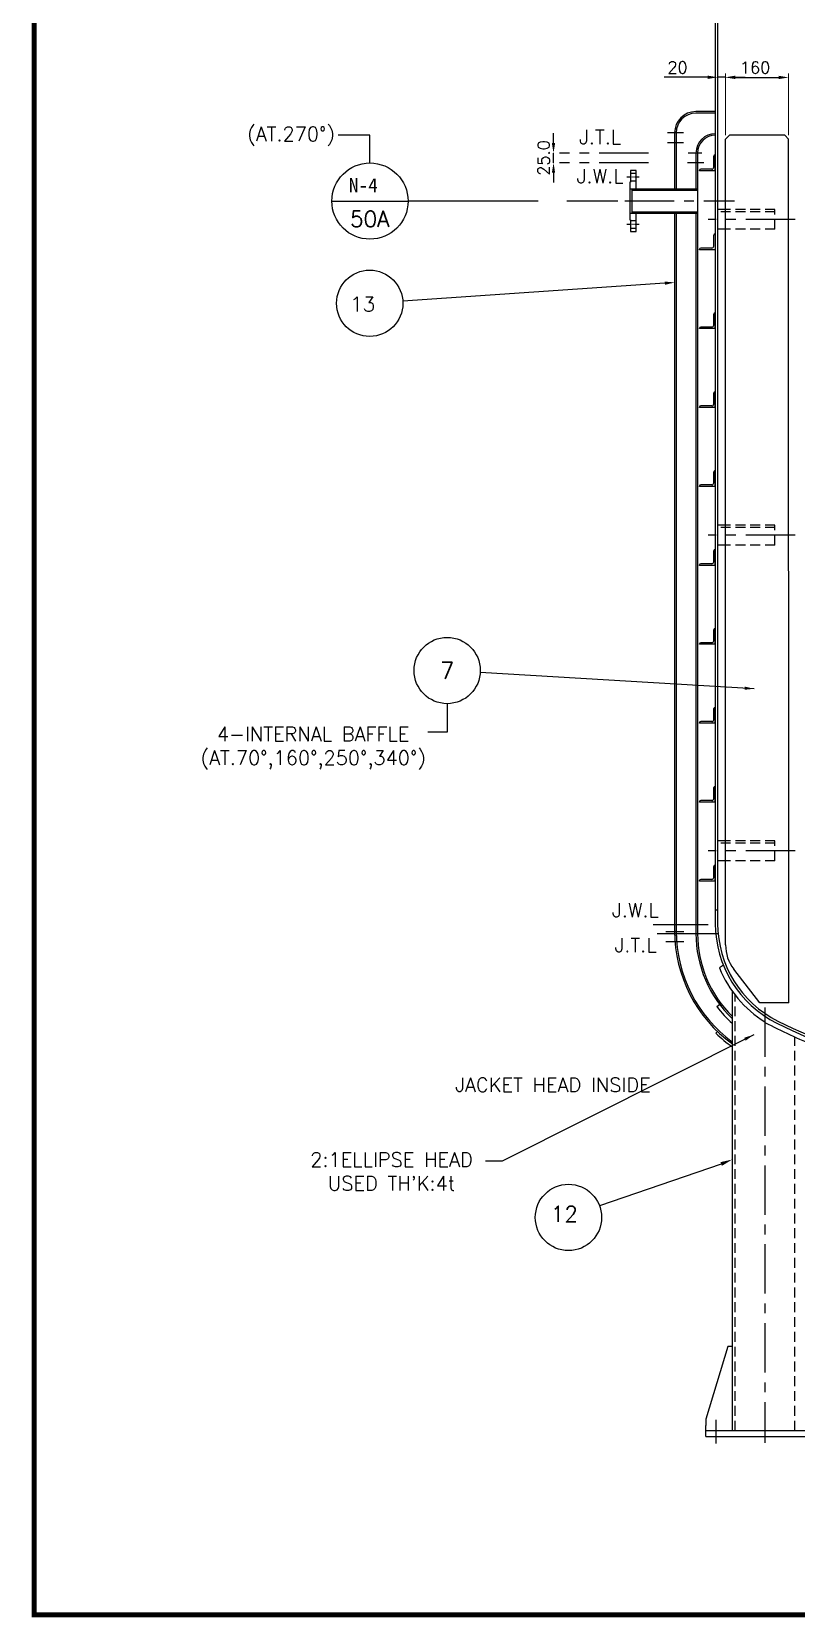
# Model space of a CAD drawing. Extents: x -25020 to 82531, y -53367 to 83281.
# Drawn here: x -6 to 1931, y -6 to 4012 of the extents above; entities that cross this region are included whole.
import ezdxf
from ezdxf.enums import TextEntityAlignment as Align

# ---------------------------------------------------------------- set-up
doc = ezdxf.new("R2010")
doc.units = 0
doc.header["$LTSCALE"] = 100
doc.header["$MEASUREMENT"] = 0
for name, pattern in [('CADRA_SOLID', [0]), ('CENTER', [2, 1.25, -0.25, 0.25, -0.25]), ('DIVIDE', [1.25, 0.5, -0.25, 0, -0.25, 0, -0.25]), ('HIDDEN', [0.375, 0.25, -0.125]), ('PHANTOM', [2.5, 1.25, -0.25, 0.25, -0.25, 0.25, -0.25])]:
    doc.linetypes.add(name, pattern=pattern)
doc.layers.get('0').update_dxf_attribs({"linetype": 'CONTINUOUS'})
doc.layers.get('DEFPOINTS').update_dxf_attribs({"linetype": 'CONTINUOUS'})
for name, color, linetype in [('2', 2, 'HIDDEN'), ('3', 3, 'CADRA_SOLID'), ('4', 4, 'CONTINUOUS'), ('CENTER', 1, 'CENTER'), ('L1', 1, 'CENTER'), ('L2', 2, 'CONTINUOUS'), ('L3', 3, 'CONTINUOUS'), ('L9', 1, 'PHANTOM')]:
    doc.layers.add(name, color=color, linetype=linetype)
doc.layers.add('치수선', color=4, linetype='CONTINUOUS', lineweight=5)
doc.styles.add('ROMANS', font='romans.shx')
doc.dimstyles.get("Standard").update_dxf_attribs({"dimscale": 10, "dimtxt": 5, "dimasz": 5, "dimexe": 1, "dimexo": 1, "dimgap": 1, "dimtad": 1, "dimdec": 1, "dimzin": 0, "dimdsep": 46, "dimtxsty": 'ROMANS', "dimcen": 1, "dimclrd": 256, "dimclre": 256, "dimclrt": 256, "dimadec": 0, "dimazin": 0, "dimtfac": 1, "dimtdec": 1, "dimtmove": 0, "dimatfit": 3, "dimfxl": 1, "dimtolj": 1, "dimtzin": 0, "dimlwe": -1, "dimarcsym": 0})

# ---------------------------------------------------------------- blocks, each defined once
blk = doc.blocks.new('*D33')
at = {"layer": '4', "linetype": 'Continuous', "lineweight": -2, "transparency": 16777216}
for p, q in [((1316.1, 3729.4), (1316.1, 3754.4)), ((1316.1, 3679.4), (1316.1, 3704.4)), ((1316.1, 3654.4), (1316.1, 3629.4))]:
    blk.add_line(p, q, dxfattribs=at)
at = {"layer": '4', "linetype": 'Continuous', "transparency": 16777216}
blk.add_line((1306.8, 3679.4), (1306.1, 3679.4), dxfattribs=at)
at = {"layer": '4', "linetype": 'Continuous', "lineweight": 25, "transparency": 16777216}
for points in [[(1311.9, 3729.4), (1320.2, 3729.4), (1316.1, 3704.4)], [(1311.9, 3654.4), (1320.2, 3654.4), (1316.1, 3679.4)]]:
    blk.add_solid(points, dxfattribs=at)
at = {"layer": 'DEFPOINTS', "color": 0, "linetype": 'Continuous', "lineweight": 25, "transparency": 16777216}
for p in [(1316.1, 3704.4), (1316.1, 3704.4), (1316.8, 3679.4)]:
    blk.add_point(p, dxfattribs=at)
at = {"layer": '4', "linetype": 'Continuous', "lineweight": -2, "transparency": 16777216, "insert": (1291.1, 3691.9), "char_height": 30, "attachment_point": 5, "rotation": 90, "style": 'ROMANS'}
blk.add_mtext('\\A1;25.0', dxfattribs=at)
blk = doc.blocks.new('*D60')
at = {"layer": 'DEFPOINTS', "color": 0, "linetype": 'Continuous', "lineweight": 25, "ltscale": 0.3, "transparency": 16777216}
for p in [(1732, 3896.3), (1732, 3739.4), (1752, 3739.4)]:
    blk.add_point(p, dxfattribs=at)
at = {"layer": '치수선', "linetype": 'Continuous', "ltscale": 0.3, "transparency": 16777216}
for p, q in [((1732, 3749.4), (1732, 3906.3)), ((1752, 3749.4), (1752, 3906.3))]:
    blk.add_line(p, q, dxfattribs=at)
at = {"layer": '치수선', "linetype": 'Continuous', "lineweight": -2, "ltscale": 0.3, "transparency": 16777216}
for p, q in [((1707, 3896.3), (1596.1, 3896.3)), ((1752, 3896.3), (1732, 3896.3)), ((1777, 3896.3), (1802, 3896.3))]:
    blk.add_line(p, q, dxfattribs=at)
at = {"layer": '치수선', "linetype": 'Continuous', "lineweight": 25, "ltscale": 0.3, "transparency": 16777216}
for points in [[(1707, 3900.5), (1707, 3892.2), (1732, 3896.3)], [(1777, 3900.5), (1777, 3892.2), (1752, 3896.3)]]:
    blk.add_solid(points, dxfattribs=at)
at = {"layer": '치수선', "linetype": 'Continuous', "lineweight": -2, "ltscale": 0.3, "transparency": 16777216, "insert": (1630.4, 3921.3), "char_height": 30, "attachment_point": 5, "style": 'ROMANS'}
blk.add_mtext('\\A1;20', dxfattribs=at)
blk = doc.blocks.new('*D61')
at = {"layer": 'DEFPOINTS', "color": 0, "linetype": 'Continuous', "lineweight": 25, "ltscale": 0.3, "transparency": 16777216}
for p in [(1912, 3895.9), (1752, 3739.4), (1912, 3739.4)]:
    blk.add_point(p, dxfattribs=at)
at = {"layer": '치수선', "linetype": 'Continuous', "ltscale": 0.3, "transparency": 16777216}
for p, q in [((1752, 3749.4), (1752, 3905.9)), ((1912, 3749.4), (1912, 3905.9))]:
    blk.add_line(p, q, dxfattribs=at)
at = {"layer": '치수선', "linetype": 'Continuous', "lineweight": -2, "ltscale": 0.3, "transparency": 16777216}
blk.add_line((1777, 3895.9), (1887, 3895.9), dxfattribs=at)
at = {"layer": '치수선', "linetype": 'Continuous', "lineweight": 25, "ltscale": 0.3, "transparency": 16777216}
for points in [[(1777, 3900.1), (1777, 3891.8), (1752, 3895.9)], [(1887, 3900.1), (1887, 3891.8), (1912, 3895.9)]]:
    blk.add_solid(points, dxfattribs=at)
at = {"layer": '치수선', "linetype": 'Continuous', "lineweight": -2, "ltscale": 0.3, "transparency": 16777216, "insert": (1827, 3920.9), "char_height": 30, "attachment_point": 5, "style": 'ROMANS'}
blk.add_mtext('\\A1;160', dxfattribs=at)

msp = doc.modelspace()

# ---------------------------------------------------------------- linework, layer by layer
at = {"lineweight": -2}
for p, q in [((1726.04, 5174.85), (1726.04, 1751.81)), ((1732.04, 5174.89), (1732.04, 1751.81)), ((1623.04, 3755.35), (1623.04, 3613.4)), ((1627.04, 3755.35), (1627.04, 3613.4)), ((1762.02, 3749.42), (1752.02, 3739.42)), ((1752.04, 1697.46), (1752.04, 3739.44)), ((1902.02, 3749.42), (1762.02, 3749.42)), ((1902.02, 3749.42), (1912.02, 3739.42)), ((1912.04, 1550.74), (1912.02, 3739.42)), ((1677.04, 3704.42), (1677.04, 3613.4)), ((1681.04, 3704.42), (1681.04, 1726.3)), ((1525.54, 3660.35), (1511.54, 3660.35)), ((1511.54, 3660.35), (1511.54, 3630.85)), ((1525.54, 3613.4), (1525.54, 3660.35)), ((1511.54, 3630.85), (1509.54, 3630.85)), ((1509.54, 3630.85), (1509.54, 3534.85)), ((1525.54, 3652.35), (1511.54, 3652.35)), ((1525.54, 3633.35), (1511.54, 3633.35)), ((1509.54, 3613.4), (1681.04, 3613.4)), ((1514.54, 3613.4), (1514.54, 3552.3)), ((1514.54, 3610.6), (1681.04, 3610.6)), ((1509.54, 3552.3), (1681.04, 3552.3)), ((1514.54, 3555.1), (1681.04, 3555.1)), ((1525.54, 3505.35), (1525.54, 3552.3)), ((1623.04, 3552.3), (1623.04, 1732.3)), ((1627.04, 3552.3), (1627.04, 1720.58)), ((1677.04, 3552.3), (1677.04, 1726.3)), ((1752.04, 3561.02), (1732.04, 3561.02)), ((1509.54, 3534.85), (1511.54, 3534.85)), ((1511.54, 3534.85), (1511.54, 3505.35)), ((1525.54, 3532.35), (1511.54, 3532.35)), ((1525.54, 3513.35), (1511.54, 3513.35)), ((1511.54, 3505.35), (1525.54, 3505.35)), ((1752.04, 3511.02), (1732.04, 3511.02)), ((1752.04, 2761.02), (1732.04, 2761.02)), ((1752.04, 2711.02), (1732.04, 2711.02)), ((1752.04, 1961.02), (1732.04, 1961.02)), ((1752.04, 1911.02), (1732.04, 1911.02)), ((1726.04, 1786.85), (1732.04, 1786.85)), ((1726.04, 1786.85), (1732.04, 1786.85)), ((1726.04, 1751.81), (1726.04, 1751.85)), ((1746.65, 1645.92), (1736.34, 1639.42)), ((1839.04, 1550.74), (1772.91, 1636.31)), ((1769.54, 466.85), (1769.54, 1579.79)), ((1912.04, 1550.74), (1839.04, 1550.74)), ((1757.8, 679.71), (1702.04, 495.94)), ((1769.54, 679.71), (1757.8, 679.71)), ((1702.04, 495.94), (1702.04, 479.85)), ((1702.04, 451.85), (1702.04, 479.85)), ((1702.04, 466.85), (2002.04, 466.85)), ((1702.04, 451.85), (2002.04, 451.85))]:
    msp.add_line(p, q, dxfattribs=at)
at = {"linetype": 'Continuous', "lineweight": -2}
for p, q in [((1726.04, 3809.35), (1677.04, 3809.35)), ((1726.04, 3805.35), (1677.04, 3805.35)), ((1726.04, 3699.42), (1725.04, 3699.42)), ((1726.04, 3659.42), (1726.04, 3699.42)), ((1686.04, 3659.42), (1686.04, 3660.42)), ((1726.04, 3659.42), (1686.04, 3659.42)), ((1717.04, 3663.42), (1689.04, 3663.42)), ((1722.04, 3668.42), (1722.04, 3696.42)), ((1722.04, 3468.42), (1722.04, 3496.42)), ((1726.04, 3499.42), (1725.04, 3499.42)), ((1686.04, 3459.42), (1686.04, 3460.42)), ((1726.04, 3459.42), (1686.04, 3459.42)), ((1717.04, 3463.42), (1689.04, 3463.42)), ((1722.04, 3268.42), (1722.04, 3296.42)), ((1726.04, 3299.42), (1725.04, 3299.42)), ((1726.04, 3259.42), (1726.04, 3299.42)), ((1686.04, 3259.42), (1686.04, 3260.42)), ((1726.04, 3259.42), (1686.04, 3259.42)), ((1717.04, 3263.42), (1689.04, 3263.42)), ((1722.04, 3068.42), (1722.04, 3096.42)), ((1726.04, 3099.42), (1725.04, 3099.42)), ((1726.04, 3059.42), (1726.04, 3099.42)), ((1686.04, 3059.42), (1686.04, 3060.42)), ((1726.04, 3059.42), (1686.04, 3059.42)), ((1717.04, 3063.42), (1689.04, 3063.42)), ((1722.04, 2868.42), (1722.04, 2896.42)), ((1726.04, 2899.42), (1725.04, 2899.42)), ((1726.04, 2859.42), (1726.04, 2899.42)), ((1686.04, 2859.42), (1686.04, 2860.42)), ((1726.04, 2859.42), (1686.04, 2859.42)), ((1717.04, 2863.42), (1689.04, 2863.42)), ((1722.04, 2668.42), (1722.04, 2696.42)), ((1726.04, 2699.42), (1725.04, 2699.42)), ((1726.04, 2659.42), (1726.04, 2699.42)), ((1686.04, 2659.42), (1686.04, 2660.42)), ((1726.04, 2659.42), (1686.04, 2659.42)), ((1717.04, 2663.42), (1689.04, 2663.42)), ((1722.04, 2468.42), (1722.04, 2496.42)), ((1726.04, 2499.42), (1725.04, 2499.42)), ((1726.04, 2459.42), (1726.04, 2499.42)), ((1686.04, 2459.42), (1686.04, 2460.42)), ((1726.04, 2459.42), (1686.04, 2459.42)), ((1717.04, 2463.42), (1689.04, 2463.42)), ((1722.04, 2268.42), (1722.04, 2296.42)), ((1726.04, 2299.42), (1725.04, 2299.42)), ((1726.04, 2259.42), (1726.04, 2299.42)), ((1686.04, 2259.42), (1686.04, 2260.42)), ((1726.04, 2259.42), (1686.04, 2259.42)), ((1717.04, 2263.42), (1689.04, 2263.42)), ((1722.04, 2068.42), (1722.04, 2096.42)), ((1726.04, 2099.42), (1725.04, 2099.42)), ((1726.04, 2059.42), (1726.04, 2099.42)), ((1686.04, 2059.42), (1686.04, 2060.42)), ((1726.04, 2059.42), (1686.04, 2059.42)), ((1717.04, 2063.42), (1689.04, 2063.42)), ((1722.04, 1868.42), (1722.04, 1896.42)), ((1726.04, 1899.42), (1725.04, 1899.42)), ((1726.04, 1859.42), (1726.04, 1899.42)), ((1686.04, 1859.42), (1686.04, 1860.42)), ((1726.04, 1859.42), (1686.04, 1859.42)), ((1717.04, 1863.42), (1689.04, 1863.42)), ((1623.04, 1732.3), (1627.04, 1732.3)), ((1681.04, 1749.42), (1681.04, 1738.86))]:
    msp.add_line(p, q, dxfattribs=at)
at = {"color": 4, "linetype": 'PHANTOM', "lineweight": -2}
for p, q in [((1556.52, 3704.42), (1304.19, 3704.42)), ((1556.52, 3679.42), (1309.79, 3679.42))]:
    msp.add_line(p, q, dxfattribs=at)
at = {"color": 2, "linetype": 'PHANTOM', "lineweight": -2}
for p, q in [((1691.66, 3704.42), (1657.4, 3704.42)), ((1697.07, 3679.42), (1655.26, 3679.42))]:
    msp.add_line(p, q, dxfattribs=at)
at = {"linetype": 'Continuous', "lineweight": -2, "ltscale": 0.3}
for p, q in [((1729.95, 1541.45), (1737.13, 1546.87)), ((1727.49, 1473.72), (1731.64, 1478.05))]:
    msp.add_line(p, q, dxfattribs=at)
at = {"linetype": 'Continuous', "lineweight": -2}
for centre, radius, start, end in [((1677.04, 3755.35), 54, 90, 180), ((1677.04, 3755.35), 50, 90, 180), ((1726.04, 3704.42), 49, 90, 180), ((1726.04, 3704.42), 45, 90, 180), ((1725.04, 3696.42), 3, 90, 180), ((1689.04, 3660.42), 3, 90, 180), ((1717.04, 3668.42), 5, 270, 0), ((1725.04, 3496.42), 3, 90, 180), ((1689.04, 3460.42), 3, 90, 180), ((1717.04, 3468.42), 5, 270, 0), ((1725.04, 3296.42), 3, 90, 180), ((1689.04, 3260.42), 3, 90, 180), ((1717.04, 3268.42), 5, 270, 0), ((1725.04, 3096.42), 3, 90, 180), ((1689.04, 3060.42), 3, 90, 180), ((1717.04, 3068.42), 5, 270, 0), ((1725.04, 2896.42), 3, 90, 180), ((1689.04, 2860.42), 3, 90, 180), ((1717.04, 2868.42), 5, 270, 0), ((1725.04, 2696.42), 3, 90, 180), ((1689.04, 2660.42), 3, 90, 180), ((1717.04, 2668.42), 5, 270, 0), ((1725.04, 2496.42), 3, 90, 180), ((1689.04, 2460.42), 3, 90, 180), ((1717.04, 2468.42), 5, 270, 0), ((1725.04, 2296.42), 3, 90, 180), ((1689.04, 2260.42), 3, 90, 180), ((1717.04, 2268.42), 5, 270, 0), ((1725.04, 2096.42), 3, 90, 180), ((1689.04, 2060.42), 3, 90, 180), ((1717.04, 2068.42), 5, 270, 0), ((1725.04, 1896.42), 3, 90, 180), ((1689.04, 1860.42), 3, 90, 180), ((1717.04, 1868.42), 5, 270, 0)]:
    msp.add_arc(centre, radius, start, end, dxfattribs=at)
at = {"lineweight": -2}
for centre, radius, start, end in [((1974.97, 1732.3), 351.93, 180, 234.2871), ((1974.97, 1732.3), 347.93, 180, 233.81213), ((2008.36, 1751.81), 282.32, 180, 243.4324), ((2008.36, 1751.81), 276.32, 180, 243.4324), ((1974.97, 1726.3), 297.93, 180, 226.40753), ((1974.97, 1726.3), 293.93, 180, 225.66055), ((1852.04, 1697.46), 100, 180, 217.6953), ((2008.36, 1751.81), 294.32, 202.44839, 237.91867), ((1974.97, 1726.3), 306.93, 217.03206, 227.9865), ((2532.04, 2799.05), 1465.2, 242.34798, 247.88926), ((2532.04, 2799.05), 1453.2, 243.4324, 296.5676), ((2532.04, 2799.05), 1447.2, 243.4324, 296.5676), ((1974.97, 1732.3), 357.93, 226.25707, 234.97463)]:
    msp.add_arc(centre, radius, start, end, dxfattribs=at)
at = {"layer": '2', "lineweight": -2}
for p, q in [((1877.32, 3555.02), (1732.04, 3555.02)), ((1877.32, 3561.02), (1752.04, 3561.02)), ((1877.32, 3511.02), (1877.32, 3561.02)), ((1877.32, 3511.02), (1752.04, 3511.02)), ((1877.32, 2755.02), (1732.04, 2755.02)), ((1877.32, 2761.02), (1752.04, 2761.02)), ((1877.32, 2711.02), (1877.32, 2761.02)), ((1877.32, 2711.02), (1752.04, 2711.02)), ((1877.32, 1955.02), (1732.04, 1955.02)), ((1877.32, 1961.02), (1752.04, 1961.02)), ((1877.32, 1911.02), (1877.32, 1961.02)), ((1877.32, 1911.02), (1752.04, 1911.02)), ((1776.64, 466.85), (1776.64, 1570.34)), ((1927.44, 466.85), (1927.44, 1464.41))]:
    msp.add_line(p, q, dxfattribs=at)
at = {"layer": '3', "lineweight": -2}
msp.add_line((1824.58, 2346.74), (1130.36, 2387.96), dxfattribs=at)
at = {"layer": '4', "lineweight": -2}
for p, q in [((0, 7068.26), (0, 0)), ((0, 0), (10092.04, 0))]:
    msp.add_line(p, q, dxfattribs=at)
at = {"layer": '4', "color": 2, "linetype": 'Continuous', "lineweight": -2}
for p, q in [((1645.69, 3755.35), (1604.57, 3755.35)), ((1645.69, 3730.35), (1604.57, 3730.35))]:
    msp.add_line(p, q, dxfattribs=at)
at = {"layer": '4', "color": 2, "linetype": 'DIVIDE', "lineweight": -2, "ltscale": 20}
for p, q in [((1568.47, 1749.42), (1708.16, 1749.42)), ((1578.91, 1726.38), (1735.04, 1726.38))]:
    msp.add_line(p, q, dxfattribs=at)
at = {"layer": '4', "linetype": 'Continuous', "lineweight": -2}
for p, q in [((1646.57, 1730.35), (1600.73, 1730.35)), ((1646.57, 1705.35), (1600.73, 1705.35)), ((1186.15, 1149.84), (1143.45, 1149.84))]:
    msp.add_line(p, q, dxfattribs=at)
at = {"layer": '4', "lineweight": -2, "const_width": 12.76}
msp.add_lwpolyline([(0, 7068.26), (10092.04, 7068.26), (10092.04, 0), (0, 0), (0, 7068.26)], dxfattribs=at)
at = {"layer": '4', "linetype": 'Continuous', "lineweight": -2}
for points in [[(1598.1, 3374.57), (934.06, 3329.26)], [(1823.38, 1469.82), (1186.15, 1149.84)]]:
    msp.add_lwpolyline(points, dxfattribs=at)
at = {"layer": '4', "lineweight": -2}
msp.add_circle((850.25, 3323.54), 84, dxfattribs=at)
at = {"layer": '4', "linetype": 'Continuous', "lineweight": -2}
for points in [[(1597.81, 3378.73), (1623.04, 3376.27), (1598.38, 3370.41)], [(1799.17, 1462.33), (1823.38, 1469.82), (1802.91, 1454.88)]]:
    msp.add_solid(points, dxfattribs=at)
at = {"layer": '4', "lineweight": -2}
msp.add_solid([(1739.13, 1146.95), (1742.9, 1137.69), (1768.8, 1153.63)], dxfattribs=at)
at = {"layer": 'CENTER', "lineweight": -2}
msp.add_line((1852.04, 1538.95), (1852.04, 435.74), dxfattribs=at)
at = {"layer": 'CENTER', "lineweight": -2, "ltscale": 15}
msp.add_line((1727.04, 494.3), (1727.04, 434.41), dxfattribs=at)
at = {"layer": 'L1', "lineweight": -2}
for p, q in [((1928.15, 3536.02), (1708.02, 3536.02)), ((1928.15, 2736.02), (1708.02, 2736.02)), ((1928.15, 1936.02), (1708.02, 1936.02))]:
    msp.add_line(p, q, dxfattribs=at)
at = {"layer": 'L2', "lineweight": -2}
msp.add_circle((1046.5, 2392.94), 84, dxfattribs=at)
at = {"layer": 'L3', "lineweight": -2}
for p, q in [((754.28, 3582.62), (947.41, 3582.62)), ((1277.47, 3582.65), (947.41, 3582.62)), ((1479.31, 3582.79), (1349.49, 3582.69)), ((1741.02, 1142.32), (1432.47, 1036.75))]:
    msp.add_line(p, q, dxfattribs=at)
msp.add_circle((1353.97, 1006.86), 84, dxfattribs=at)
msp.add_solid([(1824.58, 2346.74), (1800.85, 2352.16), (1800.38, 2344.17)], dxfattribs=at)
at = {"layer": 'L9', "color": 1, "linetype": 'CENTER', "lineweight": -2, "ltscale": 0.1}
for p, q in [((1533.54, 3642.85), (1501.54, 3642.85)), ((1533.54, 3522.85), (1501.54, 3522.85))]:
    msp.add_line(p, q, dxfattribs=at)
at = {"layer": 'L9', "linetype": 'CENTER', "lineweight": -2}
msp.add_line((1497.04, 3582.85), (1775.05, 3582.85), dxfattribs=at)
at = {"layer": '치수선', "linetype": 'Continuous', "lineweight": -2}
for p, q in [((850.84, 3749.34), (770.15, 3749.34)), ((850.84, 3679.18), (850.84, 3749.34)), ((1046.5, 2308.94), (1046.5, 2236.81)), ((1046.5, 2236.81), (997.8, 2236.81))]:
    msp.add_line(p, q, dxfattribs=at)
msp.add_circle((850.84, 3582.62), 96.56, dxfattribs=at)

# ---------------------------------------------------------------- texts
at = {"layer": '4', "lineweight": -2, "style": 'ROMANS'}
for s, height, p in [('50A', 40.235, (800.25, 3517.28)), ('13', 36.946, (800.81, 3302.91)), ('12', 40, (1309.35, 995.65))]:
    msp.add_text(s, height=height, dxfattribs=at).set_placement(p)
msp.add_text('7', height=41.98, dxfattribs=at).set_placement((1046.5, 2392.94), align=Align.MIDDLE_CENTER)
at = {"layer": '4', "linetype": 'Continuous', "lineweight": -2, "char_height": 36, "attachment_point": 5, "style": 'ROMANS'}
for s, insert in [('J.T.L', (1434.25, 3745.03)), ('J.W.L', (1434.25, 3645.67)), ('4-INTERNAL BAFFLE\\P(AT.70%%D,160%%D,250%%D,340%%D)', (706.96, 2195.84)), ('J.W.L', (1523.64, 1785.52)), ('J.T.L', (1524.12, 1697.04)), ('JACKET HEAD INSIDE', (1314.63, 1342.82)), ("2:1ELLIPSE HEAD\\PUSED TH'K:4t", (905.43, 1123.45))]:
    msp.add_mtext(s, dxfattribs=dict(at, insert=insert))
at = {"layer": '4', "linetype": 'Continuous', "lineweight": 0, "insert": (840.25, 3308.54), "char_height": 30, "attachment_point": 9, "style": 'ROMANS'}
msp.add_mtext('\\A1;', dxfattribs=at)
at = {"layer": '치수선', "linetype": 'Continuous', "lineweight": -2}
msp.add_text('N-4', height=36, dxfattribs=at).set_placement((797.38, 3604.82))
at = {"layer": '치수선', "linetype": 'Continuous', "lineweight": -2, "insert": (761.96, 3722.73), "char_height": 36, "width": 417.8667, "attachment_point": 9}
msp.add_mtext('{\\Fromans.shx|c0;(AT.270%%D)}', dxfattribs=at)

# ---------------------------------------------------------------- dimensions: what is measured, and where the dimension line sits
at = {"layer": '4', "linetype": 'Continuous', "lineweight": -2}
dim = msp.add_linear_dim(base=(1316.05, 3704.42), p1=(1316.79, 3679.42), p2=(1316.05, 3704.42), angle=90, dimstyle='Standard', override={"dimtxt": 3, "dimasz": 2.5}, dxfattribs=at)
dim.commit()
dim.dimension.update_dxf_attribs({"geometry": '*D33', "text_midpoint": (1316.05, 3691.92), "dimtype": 160})
at = {"layer": '치수선', "linetype": 'Continuous', "lineweight": -2, "ltscale": 0.3}
for base, p2, text, picture, middle in [((1732.04, 3896.33), (1732.04, 3739.42), '20', '*D60', (1630.38, 3896.33)), ((1912.02, 3895.93), (1912.02, 3739.42), '160', '*D61', (1826.96, 3895.93))]:
    dim = msp.add_linear_dim(base=base, p1=(1752.02, 3739.42), p2=p2, text=text, dimstyle='Standard', override={"dimtxt": 3, "dimasz": 2.5}, dxfattribs=at)
    dim.commit()
    dim.dimension.update_dxf_attribs({"geometry": picture, "text_midpoint": middle, "dimtype": 160})

doc.saveas('drawing.dxf')
